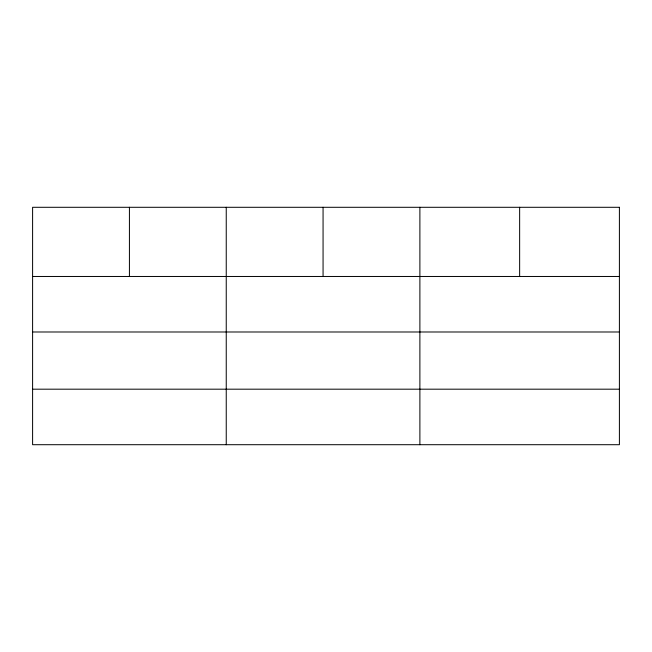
<?xml version="1.0" encoding="UTF-8"?>
<svg xmlns="http://www.w3.org/2000/svg" width="652" height="652" viewBox="0 0 652 652"><rect width="100%" height="100%" fill="white"/><g stroke="black" fill="none" stroke-linecap="round" stroke-linejoin="round"><path stroke-width="0.98" d="M32.6 276.472L619.4 276.472M32.6 331.99L619.4 331.99M32.6 389.187L619.4 389.187M519.644 207.295L519.644 276.472M419.888 207.295L419.888 444.705M323.066 207.295L323.066 276.472M226.244 207.295L226.244 444.705M129.422 207.295L129.422 276.472M619.4 207.295L32.6 207.295L32.6 444.705L619.4 444.705L619.4 207.295"/></g></svg>
